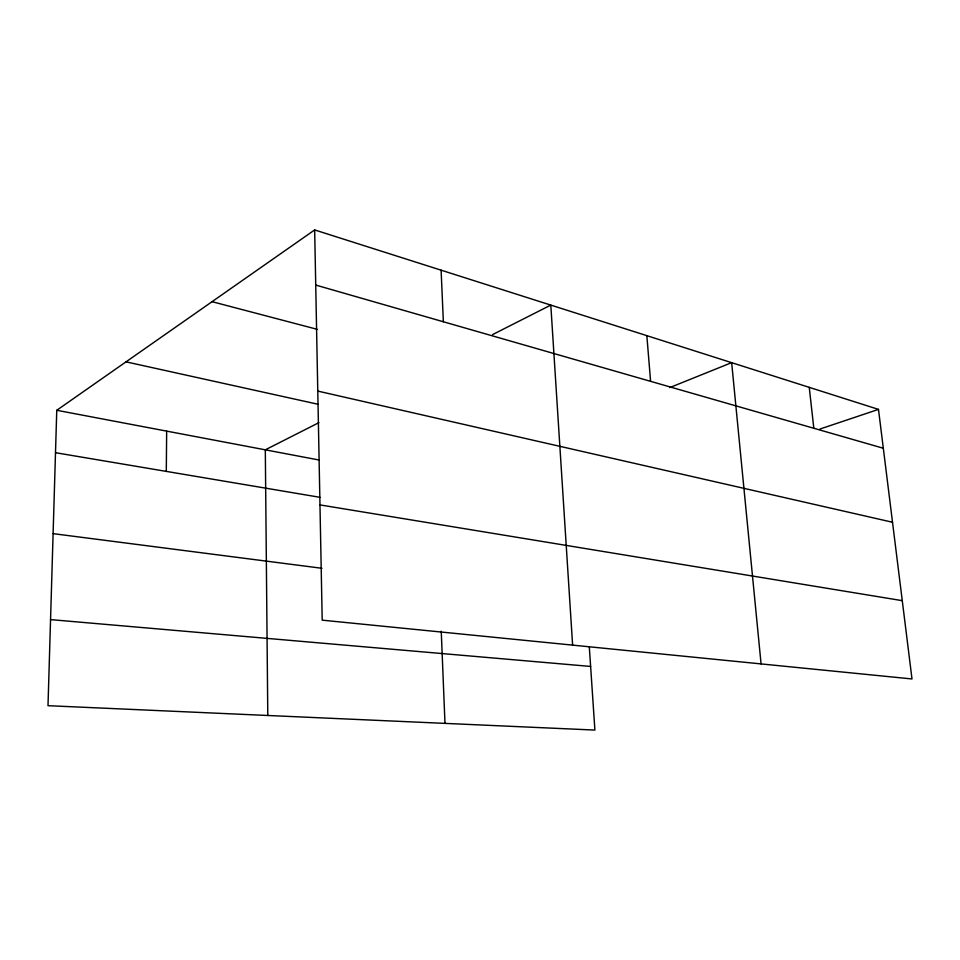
<?xml version="1.0" encoding="UTF-8"?>
<svg xmlns="http://www.w3.org/2000/svg" width="960" height="960" viewBox="0 0 960 960"><rect width="100%" height="100%" fill="white"/><g stroke="black" fill="none" stroke-linecap="round" stroke-linejoin="round"><path stroke-width="1.44" d="M166.296 471.396L166.656 431.124M314.664 229.932L322.2 620.16L912 678.96L878.484 409.392L314.664 229.932L56.76 410.28L48 705.684L594.9 730.068L589.32 647.076M318.888 422.664L265.308 449.832L267.792 715.488M492.588 334.596L550.8 305.088L572.616 645.12M669.78 387.576L731.652 362.652L761.076 663.912M820.02 429.012L878.484 409.392M50.556 619.608L590.628 666.444M53.1 533.64L321.984 568.296M319.98 504.912L902.268 600.66M55.5 452.7L320.04 497.328M56.76 410.28L319.332 460.068M126.024 361.848L317.916 404.232M317.784 391.08L892.524 522.252M212.064 301.68L317.268 329.34M315.732 285.06L883.32 448.248M809.244 387.348L813.816 428.268M646.848 335.664L650.592 381.336M441.108 270.18L443.352 321.756M441.24 631.176L444.984 723.384"/></g></svg>
